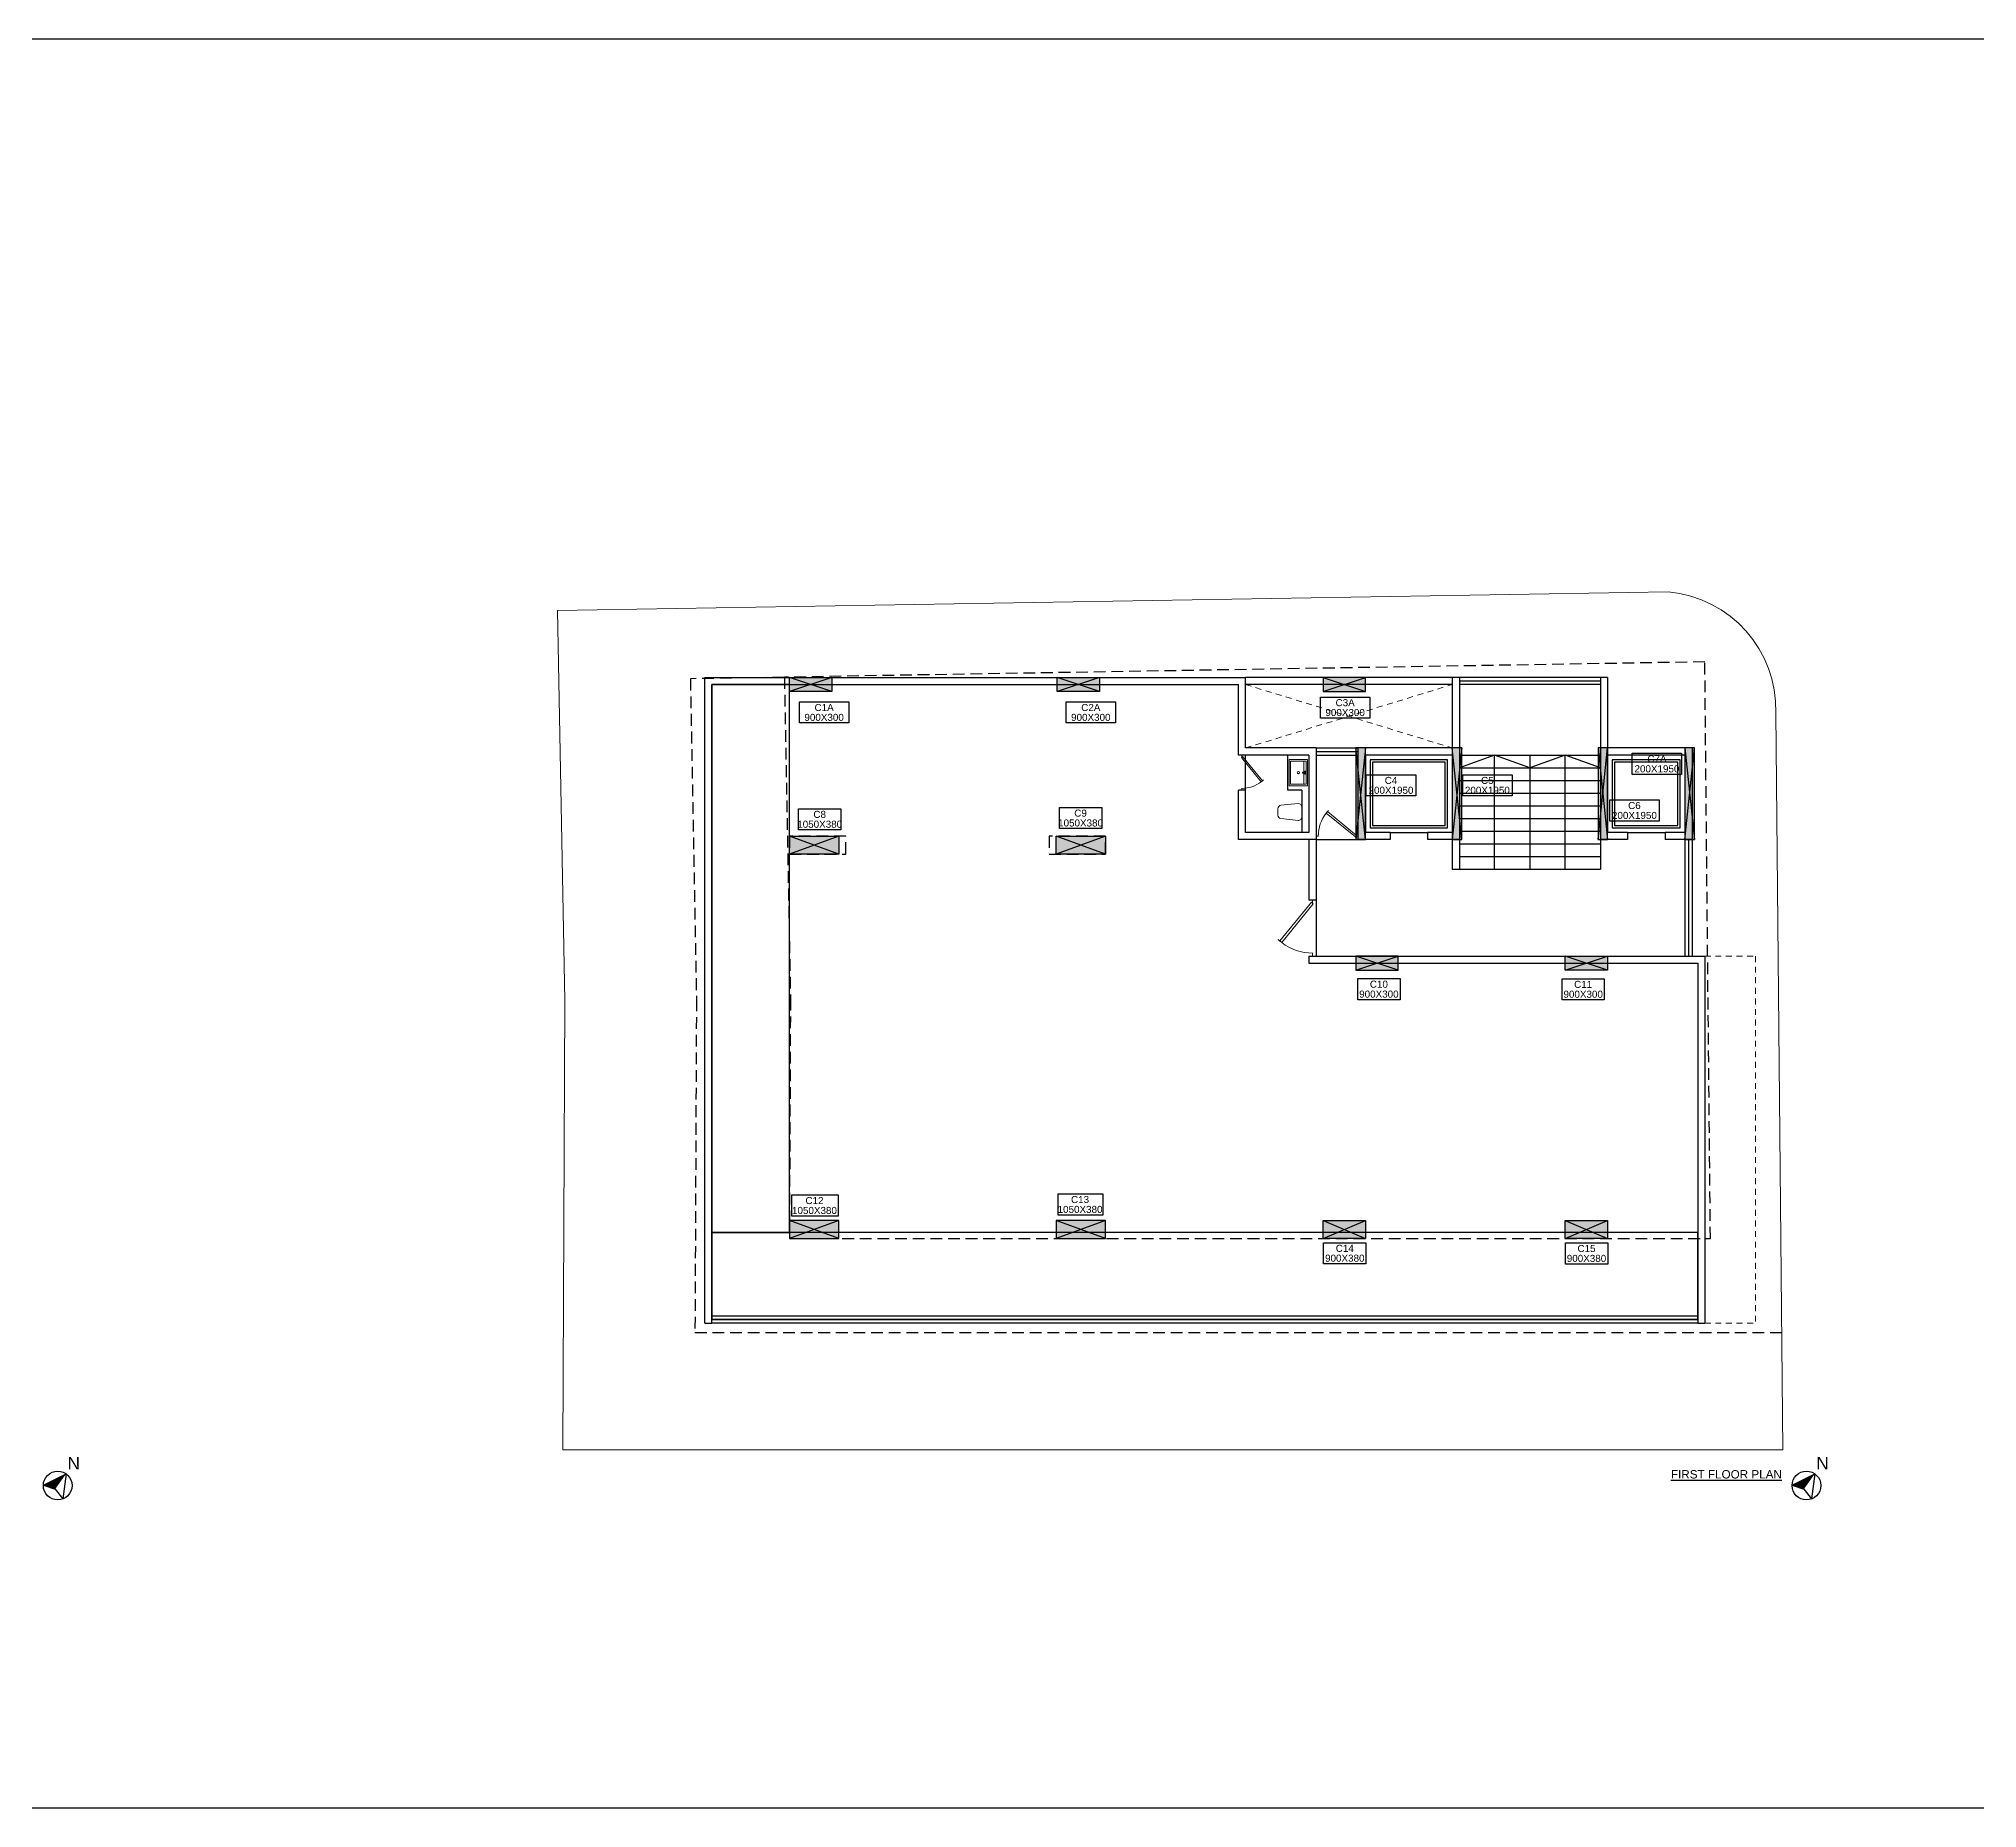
# Model space of a CAD drawing. Header units: inches. Extents: x 332 to 524, y 371 to 463.
# Drawn here: x 441.23 to 482.47, y 425.4 to 463.05 of the extents above; entities that cross this region are included whole.
import ezdxf
from ezdxf.enums import TextEntityAlignment as Align

# ---------------------------------------------------------------- set-up
doc = ezdxf.new("R2010")
doc.units = ezdxf.units.IN
doc.header["$MEASUREMENT"] = 0
for name, pattern in [('01_BASEMENT PLAN$0$01_BASEMENT PLAN$0$3661201-SURVEY$0$DASHED4', [0.1875, 0.125, -0.0625]), ('DASHED2', [0.375, 0.25, -0.125]), ('HIDDEN', [0.375, 0.25, -0.125]), ('HIDDEN2', [0.1875, 0.125, -0.0625])]:
    doc.linetypes.add(name, pattern=pattern)
for name, color, linetype, lineweight in [('Column', 1, 'Continuous', 30), ('COLUMN NO', 1, 'Continuous', 25), ('COLUMN REDUCTION', 6, 'DASHED2', 25), ('Column Sizes', 1, 'Continuous', 25), ('dotted', 252, 'HIDDEN2', 9), ('FOUNDATION FORMAT', 210, 'Continuous', 30), ('fur', 250, 'Continuous', 15), ('setback', 5, '01_BASEMENT PLAN$0$01_BASEMENT PLAN$0$3661201-SURVEY$0$DASHED4', 25), ('Wall', 7, 'Continuous', 30)]:
    doc.layers.add(name, color=color, linetype=linetype, lineweight=lineweight)
for name, color, linetype in [('Elevation', 8, 'Continuous'), ('Plot', 10, 'Continuous'), ('Text', 7, 'Continuous')]:
    doc.layers.add(name, color=color, linetype=linetype)
doc.styles.add('dim', font='arial.ttf', dxfattribs={"height": 6})
doc.styles.add('Rcad', font='arial.ttf')
doc.styles.get("Standard").update_dxf_attribs({"font": 'arial.ttf'})

# ---------------------------------------------------------------- blocks, each defined once
blk = doc.blocks.new('Z$W@#0FEC59BC')
at = {"layer": 'fur'}
for p, q in [((17.8, 28.7), (0.9, 8.1)), ((18.7, 27.9), (1.9, 7.3)), ((17.8, 28.7), (18.7, 27.9)), ((1.9, 7.3), (0.9, 8.1))]:
    blk.add_line(p, q, dxfattribs=at)
for points in [[(18.3, 28.3), (18.3, 30)], [(18.3, 0), (18.3, 1.7)]]:
    blk.add_lwpolyline(points, dxfattribs=at)
for start, end in [(226.7729, 229.4619), (232.1478, 270)]:
    blk.add_arc((18.3, 28.3), 26.7, start, end, dxfattribs=at)
blk = doc.blocks.new('TOL.SINK')
at = {"linetype": 'Continuous', "lineweight": 0}
for p, q in [((-346, -110), (-16, -110)), ((-49, -82), (-49, -50)), ((-49, -50), (50, -50)), ((-16, -82), (-49, -82)), ((-16, -82), (-16, -50)), ((-16, -110), (-16, -82)), ((-16, -110), (-16, -154)), ((-16, -154), (16, -154)), ((16, -82), (16, -50)), ((50, -82), (16, -82)), ((16, -82), (16, -110)), ((16, -154), (16, -110)), ((16, -110), (346, -110)), ((50, -50), (50, -82))]:
    blk.add_line(p, q, dxfattribs=at)
at = {"lineweight": 0}
for points in [[(-389, -550), (389, -550), (389, 0), (-389, 0)], [(-346, -506), (346, -506), (346, -44), (-346, -44)]]:
    blk.add_lwpolyline(points, close=True, dxfattribs=at)
at = {"linetype": 'Continuous', "lineweight": 0}
for start, end in [(90, 270), (270, 90)]:
    blk.add_arc((0, -275), 33, start, end, dxfattribs=at)
blk = doc.blocks.new('Z$W@#44AB0C47')
at = {"layer": 'fur'}
blk.add_lwpolyline([(0.178, 0.513), (0.245, 0.513, -0.384951), (0.318, 0.448), (0.355, 0.081, -0.444095), (0.282, 0), (0.073, 0, -0.441697), (0, 0.08), (0.034, 0.447, -0.387254), (0.107, 0.513), (0.178, 0.513)], format="xyb", dxfattribs=at)
blk = doc.blocks.new('col')
at = {"layer": 'Column'}
h = blk.add_hatch(color=256, dxfattribs=at)
h.paths.add_polyline_path([(1, 1), (0, 1), (0.5, 0.5)])
h.paths.add_polyline_path([(0, 1), (0, 0), (0.5, 0.5)])
h.paths.add_polyline_path([(0.5, 0.5), (0, 0), (1, 0)])
h.paths.add_polyline_path([(1, 1), (0.5, 0.5), (1, 0)])
for p, q in [((1, 1), (0, 0)), ((1, 0), (0, 1)), ((1, 1), (0, 1)), ((0, 1), (0, 0)), ((1, 0), (1, 1)), ((0, 0), (1, 0))]:
    blk.add_line(p, q, dxfattribs=at)

msp = doc.modelspace()

# ---------------------------------------------------------------- hatches: boundary and pattern name
at = {"layer": 'Text'}
for points in [[(441.3305, 432.273), (441.5797, 432.1836), (441.8142, 432.512)], [(478.5344, 432.273), (478.7837, 432.1836), (479.0182, 432.512)]]:
    msp.add_hatch(color=256, dxfattribs=at).paths.add_polyline_path(points)

# ---------------------------------------------------------------- linework, layer by layer
at = {"layer": 'COLUMN REDUCTION'}
for points in [[(458.4024, 446.0794), (457.2024, 446.0794), (457.2024, 445.6994), (458.4024, 445.6994)], [(463.9275, 446.0794), (462.7275, 446.0794), (462.7274, 445.6994), (463.9274, 445.6994)]]:
    msp.add_lwpolyline(points, close=True, dxfattribs=at)
at = {"layer": 'Column Sizes', "color": 3}
for points in [[(457.4166, 448.9379), (458.4666, 448.9379), (458.4666, 448.4879), (457.4166, 448.4879)], [(463.0906, 448.9379), (464.1406, 448.9379), (464.1406, 448.4879), (463.0906, 448.4879)], [(468.5014, 449.04), (469.5514, 449.04), (469.5514, 448.59), (468.5014, 448.59)], [(475.1353, 447.8438), (476.1853, 447.8438), (476.1853, 447.3938), (475.1353, 447.3938)]]:
    msp.add_lwpolyline(points, close=True, dxfattribs=at)
at = {"layer": 'Column Sizes'}
for points in [[(469.4768, 447.3865), (470.5268, 447.3865), (470.5268, 446.9365), (469.4768, 446.9365)], [(471.5268, 447.3865), (472.5768, 447.3865), (472.5768, 446.9365), (471.5268, 446.9365)], [(457.3973, 446.6638), (458.2973, 446.6638), (458.2973, 446.2138), (457.3973, 446.2138)], [(462.9472, 446.6909), (463.8472, 446.6909), (463.8472, 446.2409), (462.9472, 446.2409)], [(474.6556, 446.8518), (475.7056, 446.8518), (475.7056, 446.4018), (474.6556, 446.4018)], [(469.2942, 443.0498), (470.1942, 443.0498), (470.1942, 442.5998), (469.2942, 442.5998)], [(473.6406, 443.0466), (474.5406, 443.0466), (474.5406, 442.5966), (473.6406, 442.5966)], [(457.2521, 438.4464), (458.237, 438.4464), (458.237, 437.9964), (457.2521, 437.9964)], [(462.9242, 438.4685), (463.8728, 438.4685), (463.8728, 438.0185), (462.9242, 438.0185)], [(468.5687, 437.4305), (469.4687, 437.4305), (469.4687, 436.9805), (468.5687, 436.9805)], [(473.7117, 437.4261), (474.6117, 437.4261), (474.6117, 436.9761), (473.7117, 436.9761)]]:
    msp.add_lwpolyline(points, close=True, dxfattribs=at)
at = {"layer": 'dotted'}
for p, q in [((466.9068, 447.9565), (471.3068, 449.3065)), ((466.9068, 449.3065), (471.3068, 447.9565)), ((476.6786, 443.5265), (477.7568, 443.5265)), ((477.7568, 443.5265), (477.7568, 435.7194)), ((476.6786, 435.7194), (477.7568, 435.7194))]:
    msp.add_line(p, q, dxfattribs=at)
at = {"layer": 'Elevation'}
for p, q in [((471.3068, 449.4565), (466.9068, 449.4565)), ((471.3068, 449.3065), (466.9068, 449.3065)), ((474.4568, 449.4565), (471.4568, 449.4565)), ((474.4568, 449.3815), (471.4568, 449.3815)), ((474.4568, 449.3065), (471.4568, 449.3065)), ((468.4068, 447.9565), (469.3068, 447.9565)), ((468.4068, 447.8815), (469.3068, 447.8815)), ((466.9068, 447.0565), (466.9068, 447.8065)), ((467.8068, 447.0565), (467.8068, 447.8065)), ((468.4068, 447.8065), (469.3068, 447.8065)), ((471.4568, 447.8065), (472.9568, 447.8065)), ((471.4568, 447.5365), (472.9568, 447.5365)), ((472.2068, 445.3765), (472.2068, 447.8065)), ((472.9568, 447.8065), (472.9568, 445.3765)), ((472.9568, 447.8065), (473.7068, 447.8065)), ((472.9568, 447.5365), (473.7068, 447.5365)), ((473.7068, 447.8065), (474.4568, 447.8065)), ((473.7068, 445.3765), (473.7068, 447.8065)), ((473.7068, 447.5365), (474.4568, 447.5365)), ((468.1068, 447.0565), (467.8068, 447.0565)), ((468.1068, 447.0565), (468.1068, 446.1565)), ((471.4568, 447.2665), (472.9568, 447.2665)), ((472.9568, 447.2665), (473.7068, 447.2665)), ((473.7068, 447.2665), (474.4568, 447.2665)), ((471.4568, 446.9965), (472.9568, 446.9965)), ((471.4568, 446.7265), (472.9568, 446.7265)), ((472.9568, 446.9965), (473.7068, 446.9965)), ((472.9568, 446.7265), (473.7068, 446.7265)), ((473.7068, 446.9965), (474.4568, 446.9965)), ((473.7068, 446.7265), (474.4568, 446.7265)), ((471.4568, 446.4565), (472.9568, 446.4565)), ((472.9568, 446.4565), (473.7068, 446.4565)), ((473.7068, 446.4565), (474.4568, 446.4565)), ((468.4068, 446.0065), (469.3068, 446.0065)), ((469.9818, 446.1565), (470.7818, 446.1565)), ((471.3068, 446.0065), (471.3068, 445.3765)), ((471.4568, 446.1865), (472.9568, 446.1865)), ((471.4568, 446.0065), (471.4568, 445.3765)), ((471.4568, 445.9165), (472.9568, 445.9165)), ((472.9568, 446.1865), (473.7068, 446.1865)), ((472.9568, 445.9165), (473.7068, 445.9165)), ((473.7068, 446.1865), (474.4568, 446.1865)), ((473.7068, 445.9165), (474.4568, 445.9165)), ((474.4568, 446.0065), (474.4568, 445.3765)), ((475.0318, 446.1565), (475.8318, 446.1565)), ((476.2568, 446.0065), (476.2568, 443.5265)), ((476.3318, 446.0065), (476.3318, 443.5265)), ((476.4068, 446.0065), (476.4068, 443.5265)), ((471.4568, 445.6465), (472.9568, 445.6465)), ((472.9568, 445.6465), (473.7068, 445.6465)), ((473.7068, 445.6465), (474.4568, 445.6465)), ((471.3068, 445.3765), (471.4568, 445.3765)), ((471.4568, 445.3765), (472.9568, 445.3765)), ((472.9568, 445.3765), (473.7068, 445.3765)), ((473.7068, 445.3765), (474.4568, 445.3765)), ((468.4068, 444.7265), (468.4068, 443.5265)), ((468.4068, 444.7265), (468.4068, 443.5265)), ((476.5286, 435.8694), (455.5524, 435.8694)), ((476.5286, 435.7944), (455.5524, 435.7944)), ((476.5286, 435.7194), (455.5524, 435.7194))]:
    msp.add_line(p, q, dxfattribs=at)
for points in [[(455.5524, 437.6444), (457.2024, 437.6444), (457.2024, 449.3065), (455.5524, 449.3065)], [(469.5568, 446.2565), (471.2068, 446.2565), (471.2068, 447.7065), (469.5568, 447.7065)], [(469.6068, 446.3065), (471.1568, 446.3065), (471.1568, 447.6565), (469.6068, 447.6565)], [(474.7068, 446.2565), (476.1568, 446.2565), (476.1568, 447.7065), (474.7068, 447.7065)], [(474.7568, 446.3065), (476.1068, 446.3065), (476.1068, 447.6565), (474.7568, 447.6565)], [(455.5524, 435.7944), (476.5286, 435.7944), (476.5286, 437.6444), (455.5524, 437.6444)]]:
    msp.add_lwpolyline(points, close=True, dxfattribs=at)
for points in [[(472.9568, 447.5365), (472.2068, 447.8065), (471.4568, 447.5365)], [(474.4568, 447.5365), (473.7068, 447.8065), (472.9568, 447.5365)]]:
    msp.add_lwpolyline(points, dxfattribs=at)
at = {"layer": 'FOUNDATION FORMAT'}
msp.add_lwpolyline([(332.4867, 463.0468), (523.715, 463.0468), (523.715, 425.3966), (332.4867, 425.3966)], close=True, dxfattribs=at)
at = {"layer": 'Plot', "color": 0, "lineweight": 20}
msp.add_lwpolyline([(452.4251, 442.5832), (452.3821, 433.0194), (455.3916, 433.0194), (467.0494, 433.0194), (478.34, 433.0194), (478.1891, 448.705, 0.3976345), (475.9002, 451.2755), (452.2689, 450.8827)], format="xyb", close=True, dxfattribs=at)
at = {"layer": 'setback', "linetype": 'HIDDEN'}
msp.add_lwpolyline([(457.2024, 437.5194), (476.7967, 437.5194), (476.6786, 449.7883), (457.0965, 449.4627), (457.2254, 442.6176)], close=True, dxfattribs=at)
msp.add_lwpolyline([(457.0965, 449.4627), (455.0968, 449.4295), (455.2253, 442.6032), (455.1934, 435.5194), (478.316, 435.5194)], dxfattribs=at)
at = {"layer": 'Text'}
for p, q in [((441.3305, 432.2733), (441.8142, 432.512)), ((441.3305, 432.2733), (441.5797, 432.1836)), ((441.8142, 432.512), (441.7451, 431.9769)), ((478.5344, 432.2733), (479.0182, 432.512)), ((478.5344, 432.2733), (478.7837, 432.1836)), ((479.0182, 432.512), (478.9491, 431.9769)), ((441.5797, 432.1836), (441.7451, 431.9769)), ((478.7837, 432.1836), (478.9491, 431.9769))]:
    msp.add_line(p, q, dxfattribs=at)
for centre in [(441.6363, 432.2629), (478.8403, 432.2629)]:
    msp.add_circle(centre, 0.306, dxfattribs=at)
at = {"layer": 'Wall'}
for p, q in [((455.4024, 449.4565), (466.9068, 449.4565)), ((455.4024, 435.7194), (455.4024, 449.4565)), ((455.5524, 449.3065), (466.7568, 449.3065)), ((455.5524, 435.7194), (455.5524, 449.3065)), ((466.7568, 447.8065), (466.7568, 449.3065)), ((466.9068, 447.9565), (466.9068, 449.4565)), ((471.3068, 449.4565), (471.3068, 447.9565)), ((471.4568, 449.4565), (471.3068, 449.4565)), ((471.4568, 449.4565), (471.4568, 446.0065)), ((474.4568, 449.4565), (474.4568, 446.0065)), ((474.6068, 449.4565), (474.4568, 449.4565)), ((474.6068, 449.4565), (474.6068, 446.1565)), ((468.4068, 447.9565), (466.9068, 447.9565)), ((468.4068, 447.9565), (468.4068, 444.7265)), ((471.4568, 447.9565), (469.3068, 447.9565)), ((469.3068, 446.0065), (469.3068, 447.9565)), ((476.4068, 447.9565), (474.6068, 447.9565)), ((476.4068, 447.9565), (476.4068, 446.0065)), ((468.2568, 447.8065), (466.7568, 447.8065)), ((468.2568, 447.8065), (468.2568, 446.1565)), ((469.4568, 447.8065), (469.4568, 446.1565)), ((471.3068, 447.8065), (469.4568, 447.8065)), ((471.3068, 447.8065), (471.3068, 446.1565)), ((476.2568, 447.8065), (474.6068, 447.8065)), ((476.2568, 447.8065), (476.2568, 446.1565)), ((466.9068, 447.0565), (466.7568, 447.0565)), ((466.9068, 447.0565), (466.7568, 447.0565)), ((466.7568, 446.0065), (466.7568, 447.0565)), ((466.9068, 446.1565), (466.9068, 447.0565)), ((471.3068, 446.6365), (471.3068, 446.1565)), ((476.2568, 446.6365), (476.2568, 446.1565)), ((468.4068, 446.0065), (466.7568, 446.0065)), ((468.2568, 446.1565), (466.9068, 446.1565)), ((468.2568, 446.0065), (468.2568, 444.7265)), ((469.9818, 446.0065), (469.3068, 446.0065)), ((469.9818, 446.1565), (469.4568, 446.1565)), ((469.9818, 446.1565), (469.9818, 446.0065)), ((471.3068, 446.1565), (470.7818, 446.1565)), ((470.7818, 446.1565), (470.7818, 446.0065)), ((471.4568, 446.0065), (470.7818, 446.0065)), ((475.0318, 446.0065), (474.4568, 446.0065)), ((475.0318, 446.1565), (474.6068, 446.1565)), ((475.0318, 446.1565), (475.0318, 446.0065)), ((476.2568, 446.1565), (475.8318, 446.1565)), ((475.8318, 446.1565), (475.8318, 446.0065)), ((476.4068, 446.0065), (475.8318, 446.0065)), ((468.2568, 444.7265), (468.4068, 444.7265)), ((468.2568, 443.5265), (476.6786, 443.5265)), ((468.2568, 443.5265), (468.2568, 443.3765)), ((468.2568, 443.3765), (476.5286, 443.3765)), ((476.5286, 443.3765), (476.5286, 435.7194)), ((476.6786, 443.5265), (476.6786, 435.7194)), ((455.4024, 435.7194), (455.5524, 435.7194)), ((476.5286, 435.7194), (476.6786, 435.7194))]:
    msp.add_line(p, q, dxfattribs=at)

# ---------------------------------------------------------------- block references
at = {"layer": 'Column', "color": 3, "yscale": 0.3, "zscale": 0.9, "rotation": 180}
for p, xscale in [((457.2024, 449.4565), -0.9), ((462.9009, 449.4565), -0.9), ((469.4568, 449.4565), 0.9)]:
    msp.add_blockref('col', p, dxfattribs=dict(at, xscale=xscale))
at = {"layer": 'Column', "color": 4, "xscale": 0.2, "yscale": 1.95, "zscale": 0.2}
for p in [(469.2568, 446.0065), (471.3068, 446.0065)]:
    msp.add_blockref('col', p, dxfattribs=at)
at = {"layer": 'Column', "color": 4, "lineweight": 35, "xscale": 0.2, "yscale": 1.95, "zscale": 0.2, "rotation": 180}
msp.add_blockref('col', (474.6068, 447.9565), dxfattribs=at)
at = {"layer": 'Column', "color": 3, "lineweight": 35, "xscale": 0.2, "yscale": 1.95, "zscale": 0.2, "rotation": 180}
msp.add_blockref('col', (476.4568, 447.9565), dxfattribs=at)
at = {"layer": 'Column', "color": 6, "xscale": -1.05, "yscale": 0.38, "zscale": 1.05, "rotation": 180}
for p in [(457.2024, 446.0794), (462.8774, 446.0794)]:
    msp.add_blockref('col', p, dxfattribs=at)
at = {"layer": 'Column', "color": 7, "yscale": 0.9, "zscale": 0.28}
for p, xscale, rotation in [((469.2568, 443.5265), 0.3, 270), ((474.6068, 443.5265), -0.3, 89.99999999999973)]:
    msp.add_blockref('col', p, dxfattribs=dict(at, xscale=xscale, rotation=rotation))
at = {"layer": 'Column', "color": 1, "xscale": 1.05, "yscale": 0.38, "zscale": 1.05}
for p in [(457.2024, 437.5194), (462.8774, 437.5194)]:
    msp.add_blockref('col', p, dxfattribs=at)
at = {"layer": 'Column', "color": 132, "xscale": -0.9, "yscale": 0.38, "zscale": 0.9}
for p in [(469.4568, 437.5194), (474.6068, 437.5194)]:
    msp.add_blockref('col', p, dxfattribs=at)
at = {"layer": 'Elevation', "ltscale": 0.5, "xscale": -1, "rotation": 90.00000000043845}
msp.add_blockref('Z$W@#44AB0C47', (468.1068, 446.7718), dxfattribs=at)
at = {"layer": 'fur', "extrusion": (0, 0, -1)}
for p, xscale, yscale, zscale in [((-467.2883, 447.0565), 0.02500000000006887, 0.02500000000006887, -0.02500000000006887), ((-467.6012, 443.5265), -0.03999999999995658, 0.03999999999995658, -0.03999999999995658)]:
    msp.add_blockref('Z$W@#0FEC59BC', p, dxfattribs=dict(at, xscale=xscale, yscale=yscale, zscale=zscale))
at = {"layer": 'fur', "xscale": 0.0007134953477362, "yscale": 0.0007134953477362, "zscale": 0.0007134953477362, "rotation": 270}
msp.add_blockref('TOL.SINK', (468.228, 447.4315), dxfattribs=at)
at = {"layer": 'fur', "extrusion": (0, 0, -1), "xscale": -0.02999999999987649, "yscale": 0.02999999999987649, "zscale": -0.02999999999987649, "rotation": 89.99999999999993}
msp.add_blockref('Z$W@#0FEC59BC', (-468.4068, 446.6294), dxfattribs=at)

# ---------------------------------------------------------------- texts
at = {"layer": 'COLUMN NO', "color": 3, "style": 'Rcad'}
for s, p in [('C1A', (457.9416, 448.8179)), ('C2A', (463.6156, 448.8179)), ('C3A', (469.0264, 448.92)), ('C7A', (475.6603, 447.7238))]:
    msp.add_text(s, height=0.15, dxfattribs=at).set_placement(p, align=Align.MIDDLE_CENTER)
at = {"layer": 'COLUMN NO', "style": 'Rcad'}
for s, p in [('C4', (470.0018, 447.2665)), ('C5', (472.0518, 447.2665)), ('C9', (463.3972, 446.5709)), ('C6', (475.1806, 446.7318)), ('C8', (457.8473, 446.5438)), ('C10', (469.7442, 442.9298)), ('C11', (474.0906, 442.9266)), ('C12', (457.7361, 438.3264)), ('C13', (463.3863, 438.3485)), ('C14', (469.0187, 437.3105)), ('C15', (474.1617, 437.3061))]:
    msp.add_text(s, height=0.15, dxfattribs=at).set_placement(p, align=Align.MIDDLE_CENTER)
at = {"layer": 'Column Sizes', "color": 3, "style": 'Rcad'}
for s, p in [('900X300', (469.0264, 448.71)), ('900X300', (457.9416, 448.6079)), ('900X300', (463.6156, 448.6079)), ('200X1950', (475.6603, 447.5138))]:
    msp.add_text(s, height=0.15, dxfattribs=at).set_placement(p, align=Align.MIDDLE_CENTER)
at = {"layer": 'Column Sizes', "style": 'Rcad'}
for s, p in [('200X1950', (470.0018, 447.0565)), ('200X1950', (472.0518, 447.0565)), ('1050X380', (457.8473, 446.3338)), ('1050X380', (463.3972, 446.3609)), ('200X1950', (475.1806, 446.5218)), ('900X300', (469.7442, 442.7198)), ('900X300', (474.0906, 442.7166)), ('1050X380', (457.7361, 438.1164)), ('1050X380', (463.3863, 438.1385)), ('900X380', (469.0187, 437.1005)), ('900X380', (474.1617, 437.0961))]:
    msp.add_text(s, height=0.15, dxfattribs=at).set_placement(p, align=Align.MIDDLE_CENTER)
at = {"layer": 'Text', "char_height": 0.2614, "width": 0.201648, "attachment_point": 1}
for insert in [(441.8466, 432.8684), (479.0506, 432.8684)]:
    msp.add_mtext('N', dxfattribs=dict(at, insert=insert))
at = {"layer": 'Text', "insert": (475.9576, 432.591), "char_height": 0.177902, "width": 5.333062, "attachment_point": 1, "style": 'dim'}
msp.add_mtext('{\\LFIRST FLOOR PLAN\\fTw Cen MT Condensed|b0|i0|c0|p34;   }', dxfattribs=at)

doc.saveas('drawing.dxf')
